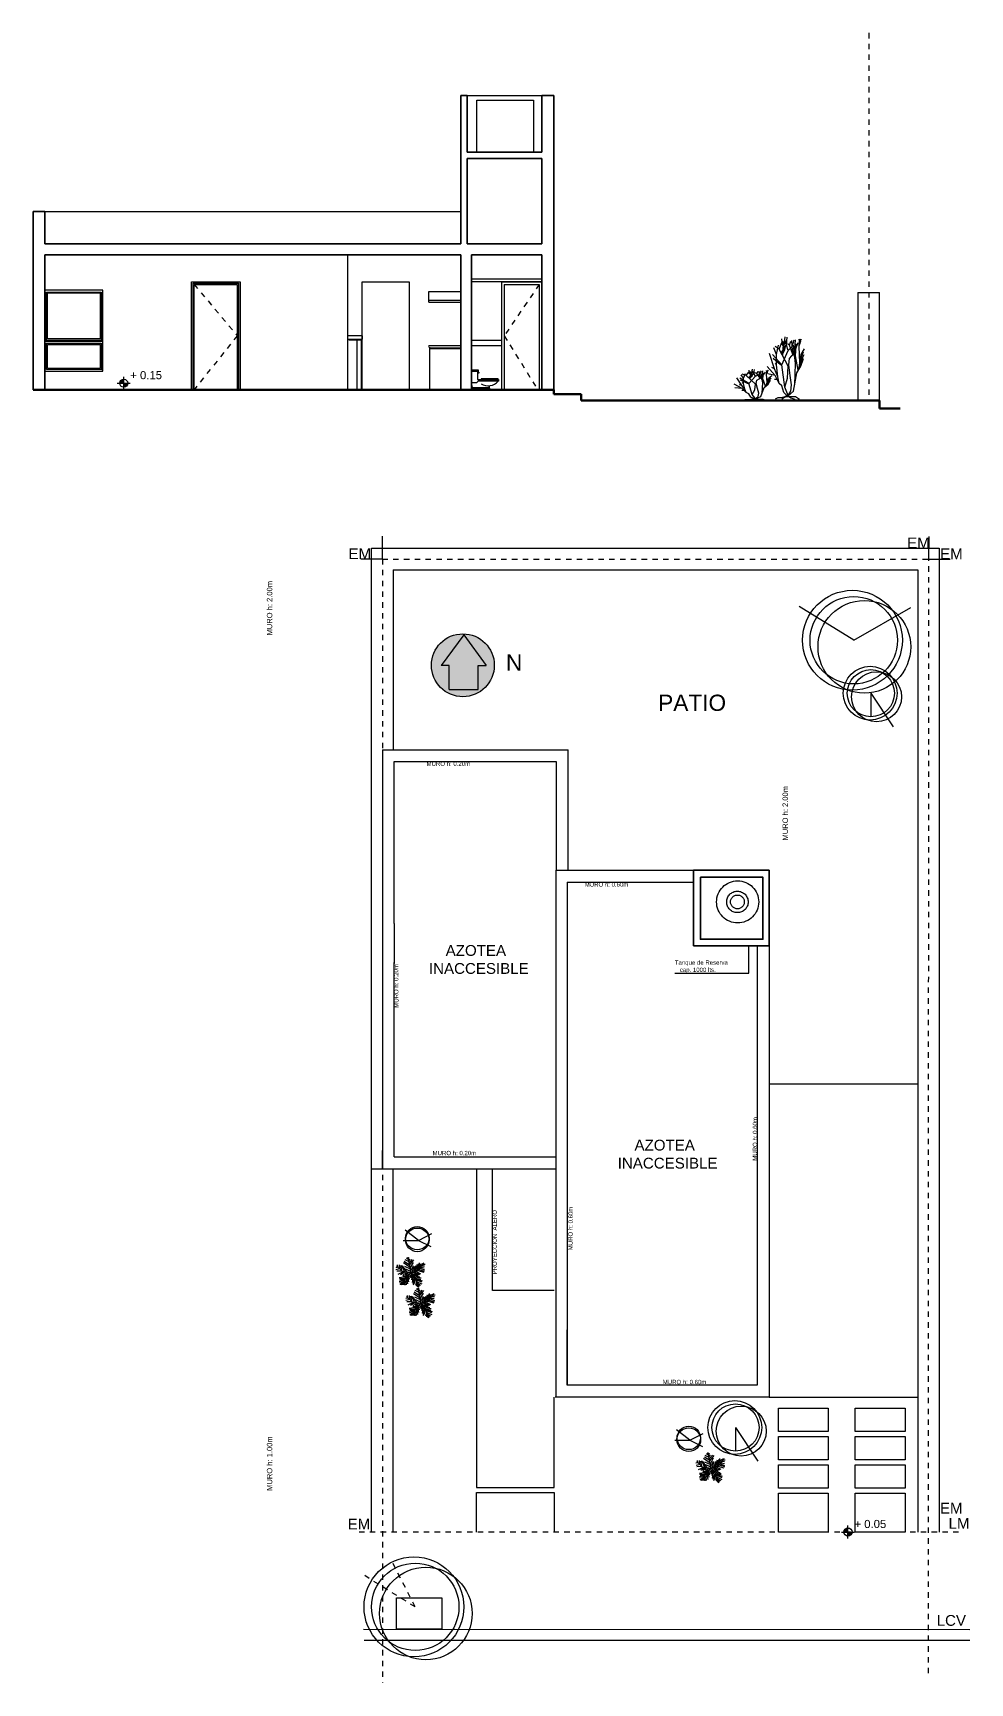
# Model space of a CAD drawing. Header units: inches. Extents: x 22 to 73.7, y 14.4 to 45.6.
# Drawn here: x 37.42 to 54.76, y 14.41 to 44.97 of the extents above; entities that cross this region are included whole.
import ezdxf

# ---------------------------------------------------------------- set-up
doc = ezdxf.new("R2010")
doc.units = ezdxf.units.IN
doc.header["$MEASUREMENT"] = 0
doc.linetypes.add('ACAD_ISO03W100', pattern=[30, 12, -18])
doc.linetypes.add('DASHDOTX2', pattern=[50.8, 25.4, -12.7, 0, -12.7])
doc.styles.add('Annotative', font='arial.ttf')
doc.styles.get("Standard").update_dxf_attribs({"font": 'arial.ttf'})

# ---------------------------------------------------------------- blocks, each defined once
blk = doc.blocks.new('*U1')
for p, q in [((-47.498, 19.737), (-55.83, 18.344)), ((-40.615, 13.7), (-55.105, 10.913)), ((-31.5, 4.5), (-52.5, 25.5)), ((-33.37, 6.269), (-52.207, 5.34)), ((-48.585, 21.131), (-49.309, 29.026)), ((-28.299, 3.483), (-47.86, -5.805)), ((-43.513, 28.561), (-42.427, 15.558)), ((-38.442, 26.239), (-34.819, 7.663)), ((-21.416, 3.018), (-38.079, -8.128)), ((-35.544, 28.097), (-24.314, 3.947)), ((0, 0), (-31.5, 4.5)), ((-14.533, 2.09), (-30.834, 25.31)), ((-15.982, 2.09), (-30.11, -9.521)), ((-3.665, 19.273), (-27.574, 35.527)), ((-5.114, 28.097), (-24.676, 40.636)), ((-24.314, 23.917), (-2.941, 13.7)), ((0, 0), (-22.5, -19.5)), ((-7.288, 39.707), (-21.778, 46.673)), ((-6.563, 1.161), (-21.416, -8.128)), ((-20.691, 13.7), (-1.129, 4.876)), ((-8.737, 47.138), (-17.069, 52.711)), ((-10.186, 53.64), (-13.084, 55.962)), ((0, 0), (-10.5, 57)), ((-9.099, 51.782), (-6.563, 55.962)), ((-7.65, 43.423), (-2.578, 49.46)), ((-5.839, 35.992), (4.667, 48.067)), ((-5.114, 27.632), (10.463, 46.673)), ((-2.941, 16.486), (8.652, 37.85)), ((-1.129, 6.734), (9.014, 26.704)), ((0, 0), (27, 9)), ((0, 0), (18, -22.5)), ((3.942, 1.625), (11.187, 24.381)), ((6.478, 1.625), (26.04, -8.592)), ((10.101, 3.483), (17.708, 26.239)), ((11.187, 3.483), (30.749, -5.805)), ((16.259, 5.805), (23.142, 31.348)), ((18.07, 5.805), (35.096, -3.483)), ((22.055, 7.198), (27.489, 32.277)), ((24.229, 7.663), (46.688, 1.625)), ((27, 9), (48, 36)), ((27.127, 9.056), (31.112, 35.992)), ((29.662, 12.307), (48.137, 6.269)), ((31.836, 30.883), (32.561, 16.486)), ((33.285, 16.486), (48.862, 10.913)), ((35.096, 32.741), (37.27, 22.524)), ((36.183, 19.737), (48.137, 17.88)), ((38.719, 34.134), (41.979, 28.561)), ((40.53, 25.775), (48.862, 24.846)), ((43.791, 29.954), (51.036, 30.883)), ((44.153, 36.456), (45.239, 32.741)), ((-17.431, -15.094), (-42.789, -18.809)), ((-28.299, -29.026), (-42.789, -31.348)), ((-24.314, -21.596), (-42.427, -22.06)), ((-30.834, -34.135), (-42.427, -35.528)), ((-34.457, -39.708), (-40.978, -42.494)), ((-26.849, -26.24), (-40.253, -25.775)), ((-22.5, -19.5), (-37.5, -45)), ((-32.646, -36.921), (-31.921, -44.352)), ((-15.257, -12.772), (-30.11, -12.772)), ((-29.023, -30.884), (-27.936, -43.887)), ((-25.038, -23.918), (-22.865, -45.281)), ((-20.691, -18.345), (-17.793, -44.352)), ((-6.563, -5.805), (-19.967, -9.985)), ((-17.069, -15.094), (-12.721, -40.172)), ((-13.446, -11.378), (-8.737, -32.741)), ((-9.461, -8.592), (-6.201, -23.453)), ((-4.752, -3.483), (-3.665, -14.629)), ((2.493, -3.019), (-1.491, -20.202)), ((1.769, -2.555), (24.229, -9.521)), ((5.029, -6.27), (2.131, -25.775)), ((9.014, -11.378), (3.58, -35.992)), ((14.085, -16.951), (6.478, -40.172)), ((7.565, -9.056), (32.198, -14.629)), ((18.07, -22.524), (8.289, -45.745)), ((12.274, -15.094), (36.907, -18.809)), ((20.244, -30.419), (15.897, -44.816)), ((16.259, -19.738), (36.183, -22.989)), ((18, -22.5), (27, -52.5)), ((18.433, -22.524), (40.53, -29.026)), ((19.157, -25.311), (38.719, -33.206)), ((22.78, -37.85), (19.519, -48.532)), ((21.331, -32.741), (39.081, -40.636)), ((22.78, -38.314), (34.372, -44.816)), ((24.591, -45.745), (23.142, -50.854)), ((24.591, -43.423), (30.749, -47.603)), ((26.764, -49.925), (28.213, -50.854))]:
    blk.add_line(p, q)
blk = doc.blocks.new('Elevation Symbol - Imperial')
at = {"color": 0}
for p, q in [((0, 0), (0.2, 0)), ((0.1, -0.1), (0.1, 0.1))]:
    blk.add_line(p, q, dxfattribs=at)
at = {"color": 0, "const_width": 0.0625}
for points in [[(0.1, 0.03125, 0.41421356), (0.06875, 0, 1)], [(0.1, -0.03125, 0.41421356), (0.13125, 0, 1)]]:
    blk.add_lwpolyline(points, format="xyb", dxfattribs=at)
at = {"color": 0}
blk.add_circle((0.1, 0), 0.0625, dxfattribs=at)
blk.add_attdef('ELEVATION', (0.2, 0.0625), '', height=0.125, dxfattribs=at)
blk = doc.blocks.new('*U29')
for p, q in [((0.5, 5), (0.5, 22)), ((7.5, 22), (7.5, 12)), ((7.5, 21), (9, 21)), ((9, 21), (9, 20)), ((6, 8), (0.5, 8)), ((22, 2), (2, 2)), ((2, 2), (2, 1)), ((8, 10), (6, 8)), ((9, 20), (7.5, 20)), ((7.5, 12), (33, 12)), ((33, 10), (8, 10)), ((32.5, 13), (12, 13)), ((12, 13), (12, 12)), ((21, 4.5), (21, 2)), ((22, 2), (22, 4.5)), ((22, 1), (22, 2)), ((32.5, 12), (32.5, 13)), ((33, 12), (33, 10))]:
    blk.add_line(p, q)
for points in [[(0, 22), (0, 24), (8, 24), (8, 22)], [(1, 0), (1, 1), (23, 1), (23, 0)]]:
    blk.add_lwpolyline(points, close=True)
for centre, radius, start, end in [((3.8, 4.8), 3.26, 175.6013, 237.5288), ((20.3, 20.7), 16.2, 238.1872, 318.7702)]:
    blk.add_arc(centre, radius, start, end)
blk = doc.blocks.new('*U27')
for p, q in [((-426.72, 414.528), (-475.488, 475.488)), ((-377.952, 463.296), (-451.104, 487.68)), ((-426.72, 414.528), (-390.144, 499.872)), ((-377.952, 463.296), (-329.184, 524.256)), ((-207.264, 304.8), (-377.952, 463.296)), ((-338.455, 424.7896), (-290.3982, 464.5406)), ((-316.7634, 502.285), (-327.6092, 559.9176)), ((-296.5958, 484.4034), (-316.7634, 502.285)), ((-286.512, 498.3226), (-307.4416, 538.0736)), ((-305.8922, 396.9512), (-302.7934, 478.4344)), ((-304.3428, 426.7708), (-268.7066, 458.5716)), ((-302.7934, 478.4344), (-270.256, 518.1854)), ((-290.3982, 464.5406), (-265.6078, 577.8246)), ((-268.7066, 458.5716), (-250.0884, 500.3038)), ((-207.264, 451.104), (-268.224, 548.64)), ((-240.792, 502.285), (-228.3968, 573.8368)), ((-182.88, 499.872), (-219.456, 512.064)), ((-207.264, 451.104), (-134.112, 487.68)), ((-182.88, 499.872), (-158.496, 536.448)), ((-121.92, 414.528), (-182.88, 499.872)), ((-129.1844, 450.6214), (-140.0302, 542.036)), ((-134.112, 487.68), (-97.536, 548.64)), ((-73.152, 329.184), (-109.728, 499.872)), ((-97.536, 426.72), (-24.384, 524.256)), ((-85.7758, 472.4908), (-73.3552, 548.005)), ((-70.2564, 426.7708), (-85.7758, 472.4908)), ((-73.152, 402.336), (-60.96, 512.064)), ((-12.9032, 555.9552), (-2.0574, 522.1732)), ((-5.1562, 486.3846), (2.5908, 542.036)), ((8.7884, 335.3562), (-5.1562, 486.3846)), ((-3.6068, 492.3536), (14.986, 518.1854)), ((-0.508, 508.254), (22.7584, 536.067)), ((1.0414, 526.1356), (35.1536, 559.9176)), ((2.5908, 542.036), (21.209, 555.9552)), ((33.6042, 412.8516), (92.5068, 464.5406)), ((-463.296, 280.416), (-552.577, 423.037)), ((-329.184, 316.992), (-499.872, 414.528)), ((-353.568, 316.992), (-487.68, 377.952)), ((-426.72, 316.992), (-451.104, 329.184)), ((-426.72, 316.992), (-426.72, 414.528)), ((-402.336, 207.264), (-426.72, 316.992)), ((-329.184, 316.992), (-353.568, 316.992)), ((-329.184, 316.992), (-207.264, 451.104)), ((-268.224, 109.728), (-329.184, 316.992)), ((-195.072, 316.992), (-182.88, 377.952)), ((-170.688, 219.456), (-195.072, 316.992)), ((-182.88, 377.952), (-97.536, 426.72)), ((-85.7758, 389.001), (-129.1844, 452.6026)), ((-85.344, 134.112), (-73.152, 329.184)), ((-24.384, 268.224), (-73.152, 402.336)), ((-12.192, 274.32), (8.7884, 335.3562)), ((8.7884, 335.3562), (33.6042, 412.8516)), ((24.384, 304.8), (36.576, 390.144)), ((24.384, 304.8), (73.152, 377.952)), ((36.576, 390.144), (73.152, 438.912)), ((48.768, 341.376), (60.96, 390.144)), ((60.96, 390.144), (85.344, 414.528)), ((-451.104, 219.456), (-601.0402, 303.8094)), ((-451.104, 219.456), (-587.4512, 234.2388)), ((-463.296, 280.416), (-512.064, 292.608)), ((-402.336, 207.264), (-463.296, 280.416)), ((-414.528, 182.88), (-463.296, 182.88)), ((-377.952, 146.304), (-451.104, 219.456)), ((-377.952, 146.304), (-402.336, 207.264)), ((-268.224, 109.728), (-219.456, 195.072)), ((-219.456, 195.072), (-207.264, 304.8)), ((-146.304, 134.112), (-170.688, 219.456)), ((-109.728, 73.152), (-48.768, 243.84)), ((-48.768, 243.84), (24.384, 304.8)), ((-402.336, 12.192), (-451.104, 0)), ((-341.376, 12.192), (-402.336, 12.192)), ((-329.184, 121.92), (-377.952, 146.304)), ((-243.84, 24.384), (-341.376, 12.192)), ((-292.608, 60.96), (-329.184, 121.92)), ((-243.84, 24.384), (-329.184, 0)), ((-219.456, 24.384), (-292.608, 60.96)), ((-219.456, 48.768), (-268.224, 109.728)), ((-243.84, 24.384), (-195.072, 24.384)), ((-219.456, 24.384), (-109.728, 73.152)), ((-219.456, 24.384), (-158.496, 73.152)), ((-219.456, 24.384), (-219.456, 48.768)), ((-219.456, 24.384), (-73.152, 24.384)), ((-195.072, 24.384), (-158.496, 12.192)), ((-158.496, 73.152), (-146.304, 134.112)), ((-158.496, 12.192), (-85.344, 0)), ((-73.152, 24.384), (0, 0))]:
    blk.add_line(p, q)

msp = doc.modelspace()

# ---------------------------------------------------------------- hatches: boundary and pattern name
at = {"linetype": 'DASHDOTX2'}
h = msp.add_hatch(color=256, dxfattribs=at)
h.dxf.hatch_style = 1
h.set_gradient(color1=(51, 51, 51), color2=(51, 51, 51), tint=1)
h.paths.add_polyline_path([(44.796, 33.257, 1), (45.959, 33.257, 1)])
h.paths.add_polyline_path([(45.81, 33.255), (45.66, 33.255), (45.66, 32.806), (45.123, 32.806), (45.123, 33.255), (44.973, 33.255), (45.392, 33.82)], flags=16)
h = msp.add_hatch(color=256, dxfattribs=at)
h.dxf.hatch_style = 1
h.set_gradient(color1=(255, 255, 255), tint=1)
h.paths.add_polyline_path([(45.123, 33.255), (45.123, 32.806), (45.66, 32.806), (45.66, 33.255), (45.81, 33.255), (45.392, 33.82), (44.973, 33.255)])

# ---------------------------------------------------------------- linework, layer by layer
at = {"linetype": 'DASHDOTX2', "ltscale": 0.0001}
for p, q in [((52.889, 44.966), (52.889, 38.16)), ((43.886, 35.223), (43.886, 14.411)), ((43.886, 35.223), (54.002, 35.22)), ((53.995, 14.59), (54.002, 35.22)), ((54.554, 17.206), (43.445, 17.206))]:
    msp.add_line(p, q, dxfattribs=at)
at = {"lineweight": 35}
for p, q in [((45.339, 41.06), (45.339, 43.81)), ((45.339, 43.81), (45.459, 43.81)), ((45.459, 43.81), (45.459, 42.76)), ((47.059, 43.81), (46.839, 43.81)), ((46.839, 43.81), (46.839, 42.76)), ((47.059, 38.36), (47.059, 43.81)), ((45.459, 42.76), (46.839, 42.76)), ((45.459, 42.64), (46.839, 42.64)), ((45.459, 41.06), (45.459, 42.64)), ((46.839, 42.64), (46.839, 41.06)), ((37.419, 41.06), (37.419, 41.66)), ((37.419, 41.66), (37.639, 41.66)), ((37.639, 41.66), (37.639, 41.06)), ((37.419, 40.86), (37.419, 41.06)), ((37.639, 41.06), (45.339, 41.06)), ((46.839, 41.06), (45.459, 41.06)), ((37.419, 38.36), (37.419, 40.86)), ((37.639, 40.86), (45.339, 40.86)), ((37.639, 40.86), (37.639, 38.36)), ((45.339, 40.86), (45.339, 38.36)), ((45.539, 38.36), (45.539, 40.86)), ((45.539, 40.86), (46.839, 40.86)), ((46.839, 40.86), (46.839, 38.36))]:
    msp.add_line(p, q, dxfattribs=at)
at = {"lineweight": 25}
for p, q in [((45.459, 43.81), (46.839, 43.81)), ((40.351, 38.36), (40.351, 40.36)), ((40.351, 40.36), (41.251, 40.36)), ((41.251, 40.36), (41.251, 38.36)), ((38.712, 40.201), (37.639, 40.201)), ((38.712, 38.701), (38.712, 40.201)), ((40.381, 38.36), (40.381, 40.33)), ((40.381, 40.33), (41.221, 40.33)), ((41.221, 40.33), (41.221, 38.36)), ((44.747, 40.02), (45.339, 40.02)), ((38.712, 39.25), (37.639, 39.25)), ((38.682, 39.217), (37.669, 39.22)), ((41.201, 39.355), (41.201, 39.355)), ((43.512, 39.36), (43.239, 39.36)), ((43.239, 39.298), (43.512, 39.298)), ((43.512, 39.36), (43.512, 39.298)), ((37.639, 38.701), (38.712, 38.701))]:
    msp.add_line(p, q, dxfattribs=at)
for p, q in [((37.639, 41.66), (45.339, 41.66)), ((43.239, 40.86), (43.239, 38.36)), ((43.512, 38.36), (43.512, 40.36)), ((43.512, 40.36), (44.382, 40.36)), ((44.382, 40.36), (44.382, 38.36)), ((46.839, 40.41), (45.539, 40.41)), ((46.839, 40.36), (45.539, 40.36)), ((46.092, 40.36), (46.839, 40.36)), ((46.092, 40.36), (46.092, 38.36)), ((44.747, 39.98), (44.747, 40.18)), ((44.747, 40.18), (45.339, 40.18)), ((52.689, 40.16), (52.689, 38.16)), ((52.689, 40.16), (53.089, 40.16)), ((53.089, 38.16), (53.089, 40.16)), ((44.747, 39.98), (44.747, 40.02)), ((44.747, 39.98), (45.339, 39.98)), ((44.757, 39.15), (44.757, 38.36)), ((45.339, 39.119), (44.757, 39.119)), ((45.339, 38.36), (45.339, 39.16)), ((45.539, 39.28), (46.092, 39.28)), ((45.539, 39.18), (46.092, 39.18)), ((43.686, 35.423), (54.196, 35.423)), ((43.686, 17.206), (43.686, 35.423)), ((54.196, 35.423), (54.196, 17.206)), ((44.086, 35.023), (53.796, 35.023)), ((53.796, 35.023), (53.796, 17.206)), ((51.046, 25.506), (53.796, 25.506)), ((47.306, 23.533), (47.306, 23.473)), ((44.554, 22.606), (44.306, 22.796)), ((44.554, 22.606), (44.8, 22.734)), ((44.272, 22.606), (44.554, 22.606)), ((44.554, 22.606), (44.786, 22.492)), ((49.581, 18.907), (49.332, 19.097)), ((49.581, 18.907), (49.826, 19.034)), ((49.299, 18.907), (49.581, 18.907)), ((49.581, 18.907), (49.813, 18.793))]:
    msp.add_line(p, q)
at = {"lineweight": 30}
for p, q in [((40.401, 38.36), (40.401, 40.31)), ((40.401, 40.31), (41.201, 40.31)), ((41.201, 40.31), (41.201, 38.36)), ((46.142, 40.31), (46.789, 40.31)), ((46.142, 40.31), (46.142, 38.36)), ((46.789, 40.31), (46.789, 38.36)), ((43.268, 39.284), (43.493, 39.284)), ((43.414, 39.284), (43.414, 38.36)), ((43.495, 39.282), (43.495, 38.36))]:
    msp.add_line(p, q, dxfattribs=at)
at = {"linetype": 'ACAD_ISO03W100', "lineweight": 25, "ltscale": 9e-05}
for p, q in [((40.401, 40.31), (41.201, 39.36)), ((46.789, 40.31), (46.142, 39.358)), ((41.201, 39.36), (40.401, 38.36)), ((46.142, 39.358), (46.763, 38.36))]:
    msp.add_line(p, q, dxfattribs=at)
at = {"linetype": 'ACAD_ISO03W100', "lineweight": 25}
for p, q in [((43.512, 39.36), (43.512, 39.36)), ((43.512, 38.36), (43.512, 39.294))]:
    msp.add_line(p, q, dxfattribs=at)
at = {"lineweight": 20}
for p, q in [((44.747, 39.15), (44.747, 39.18)), ((44.747, 39.18), (45.339, 39.18)), ((44.747, 39.15), (45.339, 39.15))]:
    msp.add_line(p, q, dxfattribs=at)
at = {"lineweight": 50}
for p, q in [((37.419, 38.36), (45.339, 38.36)), ((45.339, 38.36), (47.059, 38.36)), ((47.059, 38.28), (47.567, 38.28)), ((47.567, 38.28), (47.567, 38.16)), ((47.567, 38.16), (53.089, 38.16)), ((53.089, 38.16), (53.089, 38.01)), ((53.089, 38.01), (53.474, 38.01))]:
    msp.add_line(p, q, dxfattribs=at)
at = {"linetype": 'DASHDOTX2'}
for p, q in [((44.086, 35.023), (44.086, 31.693)), ((45.392, 33.82), (44.973, 33.255)), ((45.392, 33.82), (45.81, 33.255)), ((45.123, 33.255), (44.973, 33.255)), ((45.123, 32.806), (45.123, 33.255)), ((45.66, 32.806), (45.66, 33.255)), ((45.66, 33.255), (45.81, 33.255)), ((45.123, 32.806), (45.66, 32.806)), ((43.886, 31.693), (47.326, 31.693)), ((43.886, 31.693), (43.886, 23.933)), ((44.106, 28.473), (44.106, 31.473)), ((44.106, 31.473), (45.526, 31.473)), ((45.526, 31.473), (47.106, 31.473)), ((47.106, 31.473), (47.106, 29.464)), ((47.326, 29.464), (47.326, 31.693)), ((50.846, 29.464), (51.046, 29.464)), ((44.106, 28.473), (44.106, 27.734)), ((50.672, 27.556), (50.672, 28.064)), ((44.106, 24.153), (44.106, 27.753)), ((49.3, 27.556), (50.672, 27.556)), ((43.886, 23.933), (43.886, 24.27)), ((44.106, 24.153), (47.106, 24.153)), ((43.686, 23.933), (47.106, 23.933)), ((44.086, 17.206), (44.086, 23.933)), ((45.626, 23.933), (45.626, 18.034)), ((47.306, 23.933), (47.306, 23.533)), ((47.306, 19.926), (47.306, 20.948)), ((51.046, 19.926), (51.046, 19.706)), ((47.066, 18.034), (47.066, 19.706)), ((51.046, 19.706), (53.796, 19.706)), ((45.626, 18.034), (47.066, 18.034)), ((45.626, 17.936), (47.066, 17.936)), ((45.626, 17.206), (45.626, 17.936)), ((47.066, 17.936), (47.066, 17.206)), ((43.54, 15.406), (54.764, 15.404)), ((43.547, 15.206), (54.764, 15.204))]:
    msp.add_line(p, q, dxfattribs=at)
at = {"ltscale": 1e-05}
for p, q in [((52.613, 33.721), (51.602, 34.344)), ((52.613, 33.721), (53.672, 34.328)), ((52.929, 32.74), (53.344, 32.119)), ((52.929, 32.74), (52.929, 32.304)), ((50.423, 19.142), (50.838, 18.521)), ((50.423, 19.142), (50.423, 18.705))]:
    msp.add_line(p, q, dxfattribs=at)
at = {"linetype": 'DASHDOTX2', "lineweight": 30}
for p, q in [((47.106, 19.706), (47.106, 29.464)), ((47.106, 29.464), (49.646, 29.464)), ((47.306, 29.238), (47.306, 19.926)), ((47.306, 29.238), (49.646, 29.238)), ((50.826, 28.064), (50.826, 19.926)), ((51.046, 28.064), (51.046, 19.926)), ((50.826, 19.926), (47.306, 19.926)), ((51.046, 19.706), (47.086, 19.706))]:
    msp.add_line(p, q, dxfattribs=at)
at = {"lineweight": 35, "ltscale": 0.001}
for p, q in [((51.046, 29.464), (49.646, 29.464)), ((49.646, 29.464), (49.646, 28.064)), ((51.046, 28.064), (51.046, 29.464)), ((49.646, 28.064), (51.046, 28.064))]:
    msp.add_line(p, q, dxfattribs=at)
at = {"ltscale": 0.0001}
for p, q in [((45.926, 21.681), (45.926, 23.933)), ((47.066, 21.681), (45.926, 21.681))]:
    msp.add_line(p, q, dxfattribs=at)
at = {"linetype": 'ACAD_ISO03W100', "ltscale": 1e-05}
for q in [(44.068, 16.654), (43.485, 16.444)]:
    msp.add_line((44.495, 15.821), q, dxfattribs=at)
at = {"linetype": 'ACAD_ISO03W100', "lineweight": 25}
msp.add_lwpolyline([(45.638, 43.723), (46.684, 43.724), (46.684, 42.76), (45.638, 42.759)], close=True, dxfattribs=at)
at = {"lineweight": 25}
for points in [[(37.669, 40.166), (38.682, 40.166), (38.682, 39.274), (37.669, 39.274)], [(38.68, 38.73), (37.667, 38.732), (37.669, 39.22), (38.682, 39.219)]]:
    msp.add_lwpolyline(points, close=True, dxfattribs=at)
at = {"lineweight": 30}
for points in [[(37.689, 40.151), (38.662, 40.151), (38.662, 39.3), (37.689, 39.3)], [(38.662, 38.751), (37.689, 38.751), (37.689, 39.2), (38.662, 39.2)]]:
    msp.add_lwpolyline(points, close=True, dxfattribs=at)
at = {"lineweight": 50}
msp.add_lwpolyline([(47.059, 38.36), (47.059, 38.28)], dxfattribs=at)
at = {"lineweight": 35, "ltscale": 0.001}
msp.add_lwpolyline([(49.774, 29.332), (50.931, 29.332), (50.931, 28.184), (49.774, 28.184)], close=True, dxfattribs=at)
at = {"linetype": 'DASHDOTX2'}
for points in [[(52.141, 19.066), (51.217, 19.066), (51.217, 19.499), (52.141, 19.499)], [(53.564, 19.066), (52.64, 19.066), (52.64, 19.499), (53.564, 19.499)], [(52.141, 18.542), (51.217, 18.542), (51.217, 18.976), (52.141, 18.976)], [(53.564, 18.542), (52.64, 18.542), (52.64, 18.976), (53.564, 18.976)], [(52.141, 18.018), (51.217, 18.018), (51.217, 18.452), (52.141, 18.452)], [(53.564, 18.018), (52.64, 18.018), (52.64, 18.452), (53.564, 18.452)], [(51.217, 17.928), (52.141, 17.928), (52.141, 17.206), (51.217, 17.206)], [(52.64, 17.928), (53.564, 17.928), (53.564, 17.206), (52.64, 17.206)], [(44.146, 15.991), (44.988, 15.991), (44.988, 15.406), (44.146, 15.406)]]:
    msp.add_lwpolyline(points, close=True, dxfattribs=at)
at = {"ltscale": 1e-05}
for centre, radius in [((52.588, 33.721), 0.924), ((52.613, 33.721), 0.809), ((52.809, 33.598), 0.858), ((52.916, 32.74), 0.498), ((52.929, 32.74), 0.436), ((53.035, 32.674), 0.463), ((50.41, 19.142), 0.498), ((50.423, 19.142), 0.436), ((50.529, 19.076), 0.463), ((44.471, 15.821), 0.924), ((44.495, 15.821), 0.809), ((44.692, 15.699), 0.858)]:
    msp.add_circle(centre, radius, dxfattribs=at)
at = {"linetype": 'DASHDOTX2'}
for centre, radius in [((45.377, 33.257), 0.582), ((50.463, 28.875), 0.39), ((50.459, 28.875), 0.199), ((50.459, 28.875), 0.199), ((50.459, 28.875), 0.128)]:
    msp.add_circle(centre, radius, dxfattribs=at)
for centre, radius in [((44.533, 22.617), 0.219), ((44.533, 22.648), 0.217), ((49.559, 18.917), 0.219), ((49.559, 18.949), 0.217)]:
    msp.add_circle(centre, radius)
at = {"lineweight": 30}
msp.add_open_spline([(43.495, 39.281), (43.495, 39.281), (43.495, 39.283), (43.493, 39.283), (43.492, 39.284)], degree=3, knots=[0, 0, 0, 0, 0.002415829, 0.004981808, 0.004981808, 0.004981808, 0.004981808], dxfattribs=at)
msp.add_open_spline([(43.512, 39.294), (43.512, 39.295), (43.512, 39.297), (43.51, 39.297), (43.509, 39.298)], degree=3, knots=[0, 0, 0, 0, 0.002525523, 0.005109, 0.005109, 0.005109, 0.005109])
at = {"layer": 'Defpoints'}
for p, q in [((43.886, 35.223), (43.886, 35.65)), ((54.002, 35.22), (54.01, 35.644)), ((43.878, 35.223), (43.488, 35.223)), ((54.01, 35.22), (54.4, 35.22))]:
    msp.add_line(p, q, dxfattribs=at)

# ---------------------------------------------------------------- block references
for name, p, xscale, yscale, zscale in [('*U27', (51.608, 38.185), 0.001, 0.002, 0.006), ('*U29', (45.535, 38.364), 0.01524, 0.01524, 0.01524), ('*U27', (51.001, 38.16), 0.001, 0.001, 0.001), ('*U1', (49.973, 18.386), 0.00508, 0.00508, 0.00508)]:
    msp.add_blockref(name, p, dxfattribs=dict(xscale=xscale, yscale=yscale, zscale=zscale))
at = {"xscale": 1.2, "yscale": 1.2, "zscale": 1.2}
for p, values in [((38.979, 38.48), {'ELEVATION': '+ 0.15'}), ((52.386, 17.206), {'ELEVATION': '+ 0.05'})]:
    msp.add_blockref('Elevation Symbol - Imperial', p, dxfattribs=at).add_auto_attribs(values)
at = {"linetype": 'ACAD_ISO03W100', "xscale": 0.00508, "yscale": 0.00508, "zscale": 0.00508}
for p in [(44.417, 22.008), (44.602, 21.44)]:
    msp.add_blockref('*U1', p, dxfattribs=at)

# ---------------------------------------------------------------- texts
at = {"linetype": 'DASHDOTX2', "attachment_point": 1}
for s, width, heights, insert, char_height, rotation in [('\\pxr6.8039,t1,2;{\\H0.04x;MURO h: 2.00m} ', 22.36151, [2.502], (41.748, 33.809), 2.5, 90), ('\\pxr6.8039,t1,2;{\\H0.04x;MURO h: 2.00m} ', 22.36151, [2.502], (51.294, 30.012), 2.5, 90), ('MURO h: 0.20m', 1.47854, [2.5], (44.106, 26.915), 0.08, 90.5027), ('MURO h: 0.60m', 1.47854, [2.5], (50.743, 24.083), 0.08, 90), ('MURO h: 0.60m', 1.47854, [2.5], (47.326, 22.425), 0.08, 89.5772), ('ALERO', 0.07442, [-0.0828], (45.926, 22.791), 0.08, 90), ('PROYECCION', 0.2, [0.218], (45.926, 21.978), 0.08, 90), ('\\pxr6.8039,t1,2;{\\H0.04x;MURO h: 1.00m} ', 22.36151, [2.502], (41.748, 17.969), 2.5, 90)]:
    msp.add_mtext_dynamic_manual_height_columns(s, width=width, gutter_width=12.5, heights=heights, dxfattribs=dict(at, insert=insert, char_height=char_height, rotation=rotation))
for s, width, heights, insert, char_height in [('N', 0.953, [-0.3], (46.174, 33.457), 0.3), ('PATIO', 1.28803, [-0.31], (48.992, 32.713), 0.3), ('MURO h: 0.20m', 1.47854, [2.5], (44.704, 31.473), 0.08), ('MURO h: 0.60m', 1.47854, [2.5], (47.633, 29.238), 0.08), ('    AZOTEA\\PINACCESIBLE', 1.5354, [-0.544], (44.748, 28.076), 0.2), ('Tanque de Reserva \\P   cap. 1000 lts.', 1.05849, [-0.236], (49.3, 27.792), 0.08), ('    AZOTEA\\PINACCESIBLE', 1.5354, [-0.544], (48.243, 24.471), 0.2), ('MURO h: 0.20m', 1.47854, [2.5], (44.816, 24.265), 0.08), ('MURO h: 0.60m', 1.47854, [2.5], (49.077, 20.025), 0.08)]:
    msp.add_mtext_dynamic_manual_height_columns(s, width=width, gutter_width=12.5, heights=heights, dxfattribs=dict(at, insert=insert, char_height=char_height))
at = {"layer": 'Defpoints', "ltscale": 0.001, "char_height": 0.2, "attachment_point": 1, "style": 'Annotative'}
for s, heights, insert in [('EM', [0.134], (53.6, 35.623)), ('EM', [0.134], (43.259, 35.423)), ('EM', [0.134], (54.211, 35.42)), ('EM', [0.134], (54.208, 17.748)), ('EM', [0.134], (43.243, 17.454)), ('LM', [0.134], (54.368, 17.467)), ('LCV', [0.2], (54.147, 15.67))]:
    msp.add_mtext_dynamic_manual_height_columns(s, width=0.1, gutter_width=12.5, heights=heights, dxfattribs=dict(at, insert=insert))

doc.saveas('drawing.dxf')
